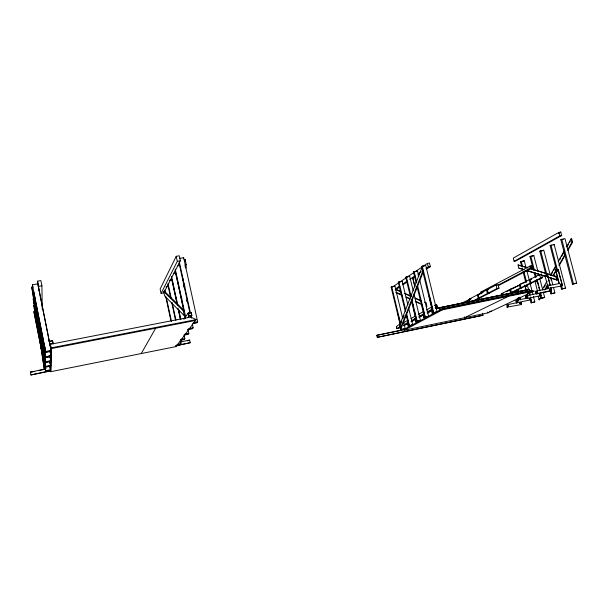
<?xml version="1.0" encoding="UTF-8"?>
<svg xmlns="http://www.w3.org/2000/svg" width="607" height="607" viewBox="0 0 607 607"><rect width="100%" height="100%" fill="white"/><g stroke="black" fill="none" stroke-linecap="round" stroke-linejoin="round"><path stroke-width="0.91" d="M50.335 370.566L45.692 371.492L44.03 362.417M50.343 366.218L45.7 367.144L45.7 366.362L50.684 365.368L49.949 361.681M51.261 361.431L45.715 362.531L38.529 325.709M51.291 356.544L45.722 357.637L45.722 356.757L51.011 355.717L50.093 351.104M51.291 351.347L45.73 352.432L32.421 284.85L37.854 283.871L51.193 350.429L45.737 351.499M51.276 347.955L50.745 371.689L176.053 346.582L196.152 319.601L190.78 317.044L49.865 344.397L51.595 347.773L50.745 371.689M180.476 318.986L180.59 317.104M181.63 300.146L181.743 298.265M182.836 280.373L182.95 278.492M184.998 261.351L185.12 259.47L184.103 259.652M180.416 340.444L180.294 342.31L181.205 342.128L181.387 339.321M183.777 287.096L184.012 283.348M185.074 266.503L185.188 264.629L186.205 264.447L185.12 259.47M184.695 287.847L184.816 285.973M185.962 268.188L186.205 264.447M561.247 284.713L560.663 285.123M550.048 290.07L549.699 289.418M539.35 294.19L539.889 294.79M539.312 294.289L539.593 294.812M539.82 294.827L539.896 294.19L539.282 294.228M540.071 294.554L539.881 294.084M530.139 299.031L529.501 299.365M519.85 303.265L520.396 303.75M547.355 287.339L548.121 287.065L548.045 287.703M547.446 287.194L547.726 287.741M536.808 292.271L537.476 291.929M537.673 292.308L536.892 292.354M526.777 296.861L526.876 297.263M527.46 297.172L527.088 296.626M517.824 301.573L517.096 301.831M508.408 306.065L507.778 305.625M508.006 306.269L507.786 305.67M498.233 285.685L532.271 267.922L531.724 265.813L529.744 266.2L481.01 291.944L481.336 293.219M435.621 308.007C438.36 307.999 437.017 303.227 434.65 305.351M400.43 324.404C395.043 324.957 395.385 331.111 400.354 327.348M400.453 328.531L422.798 271.23L423.489 271.094L401.09 328.402L400.453 328.531L399.649 325.193L421.911 267.634L422.601 267.497M400.628 324.191L401.637 321.573M402.995 318.083L404.004 315.473M560.375 284.577L560.944 284.281L561.118 284.956M529.319 298.894L530.086 298.826L529.592 299.41M520.571 303.523L519.88 303.682M547.468 287.65L548.227 287.49M527.422 297.271L527.362 296.77M526.815 296.762L526.808 297.301L527.43 297.316M517.005 301.436L517.756 301.603M517.809 301.679L517.369 301.975M507.68 305.791L508.408 305.852M556.725 270.585L557.401 270.365M556.847 270.456L556.9 270.972M535.784 280.889L536.429 280.677M516.587 290.252C517.225 291.937 516.906 288.993 516.709 290.806M176.212 256.321L160.134 288.978L161.083 293.393L163.791 292.893L180.378 260.79L179.285 255.775L176.212 256.321L177.305 261.344L161.083 293.393M171.789 280.381L172.085 279.819L169.285 280.335M175.408 273.454L175.719 272.862L173.329 273.302M183.322 258.332L183.671 257.664L179.437 258.423M555.549 269.956L558.212 269.402L562.408 285.472L562.105 285.92L546.732 288.697L546.49 286.14L559.176 283.545L555.625 269.918L559.176 283.545M551.581 290.419L536.603 293.879L551.285 290.867L550.906 287.801M541.133 295.207L540.905 295.609L540.496 292.453M536.671 293.849L536.193 293.598L535.958 291.094L548.417 288.545M525.563 296.284L525.867 295.844L525.563 296.284L526.489 298.576L540.974 295.571M521.216 302.369L521.383 304.532L507.08 307.15L506.868 304.79L517.763 302.536M141.256 353.555L155.673 328.22M531.171 299.767L516.39 302.817L516.17 300.412L528.12 297.969M542.392 289.296L547.013 281.162M550.253 275.464L555.8 265.699M558.114 261.632L564.123 251.055M566.437 246.988L571.058 238.855L571.695 238.733L572.606 242.185L567.902 250.403M543.925 287.543L545.314 285.1M551.793 273.711L552.719 272.088M553.645 270.456L555.033 268.021M559.662 259.879L560.587 258.256M561.513 256.632L564.29 251.746M567.53 246.055L568.456 244.424M569.381 242.8L570.307 241.169M541.072 297.24L539.661 299.706L539.062 299.828L540.473 297.362M544.707 289.971L547.992 284.22M552.696 276.003L555.982 270.244M558.804 265.32L564.92 254.637M567.735 249.705L571.969 242.307L571.058 238.855M545.776 289.023L547.658 285.738M550.959 279.986L551.9 278.34M553.311 275.874L556.133 270.942M559.426 265.191L565.549 254.508M412.714 304.896L413.018 304.448L413.579 308.439M49.865 344.397L49.243 341.263L52.498 340.633L53.128 343.759L52.498 340.633M190.75 317.089L191.842 315.549L191.182 312.506L188.102 313.106L183.845 319.335M191.509 315.245L189.05 315.723L187.692 317.681M180.393 340.929L180.992 343.706L180.347 344.548L176.637 345.292M184.012 335.011L184.809 338.691L184.126 339.579L180.408 340.322M188.049 329.715L188.838 333.38L188.124 334.328L184.422 335.056M192.32 324.1L193.117 327.757L192.358 328.759L187.715 329.677M183.671 257.664L197.654 321.793L196.85 322.856L193.14 323.577M549.623 289.456L550.238 289.311M536.861 292.066L537.385 291.876M537.483 292.627L537.665 292.202M175.947 345.907L190.211 342.72L189.642 340.095L187.464 340.861M526.747 296.8L527.255 296.618M527.491 297.24L526.884 297.369M532.119 267.702L530.541 268.013L498.036 285.199M517.096 290.829L517.27 290.434M526.11 285.525L526.094 286.094M526.565 286.185L526.58 285.624M519.88 303.128L520.51 303.348M547.476 287.05L548.038 286.99M517.103 301.262L517.71 301.284M400.324 325.208L391.143 287.187L391.727 286.792L394.929 286.163L402.813 318.781M405.294 311.285L398.275 282.346L398.882 281.929L402.145 281.291L407.858 304.828M410.552 297.187L405.711 277.293L406.349 276.86L409.664 276.215L413.2 290.692M416.121 282.885L413.466 272.027L417.51 270.919L418.845 276.352M422.002 268.34L421.562 266.526L425.704 265.396L437.086 311.634M393.207 286.557L398.64 282.877M400.195 281.823L413.405 272.884M414.96 271.83L421.956 267.095M423.511 266.041L427.396 263.408L429.475 263.013L430.363 266.617L426.448 269.22M394.929 286.163L391.143 287.187M402.145 281.291L398.275 282.346M409.664 276.215L405.711 277.293M417.51 270.919L413.466 272.027M425.704 265.396L421.562 266.526M556.839 270.411L557.484 270.441M557.469 271.041L556.998 271.139M395.559 288.818L399.452 286.223M402.57 284.144L407.244 281.033M409.672 279.417L415.036 275.844M418.155 273.772L421.273 271.693M425.947 268.582L428.284 267.019L430.363 266.617M395.127 290.002L399.823 286.883M402.957 284.804L406.872 282.209M412.358 278.567L414.702 277.012M417.836 274.933L419.399 273.894M558.835 232.428L513.287 258.119L514.106 261.298L515.897 260.949L561.695 235.531L560.777 232.056L558.835 232.428L559.753 235.903L514.106 261.298M482.542 313.288L483.013 315.162L482.322 315.488L377.258 337.348L376.803 335.421L377.342 335.117L405.028 329.373M558.334 233.437L560.777 232.056M403.685 322.59L407.76 320.321M411.022 318.508L415.097 316.239M418.352 314.426L423.246 311.702M426.501 309.889L432.207 306.717M377.258 337.348L483.013 315.162M435.082 305.845L436.721 304.934L437.26 307.104L435.189 307.529M400.559 326.429L399.96 326.756L400.764 330.087L404.482 329.32M415.59 318.144L414.938 318.508L415.787 321.976L419.483 321.217M431.956 309.138L431.243 309.524L432.131 313.144L435.826 312.393M400.089 326.839L396.826 328.637L396.356 326.672M404.171 324.593L408.253 322.347M411.516 320.549L416.417 317.856M418.86 316.513L423.762 313.811M427.024 312.021L432.738 308.872M403.632 325.549L407.729 323.296M411.015 321.498L415.112 319.252M419.217 316.998L423.314 314.752M427.419 312.499L431.516 310.253M403.814 325.739L407.585 323.668M412.024 321.24L415.165 319.517M418.974 317.438L423.071 315.185M427.814 312.59L431.668 310.481M521.656 266.359L520.48 261.792L524.258 260.782L525.905 267.171M533.492 270.252L529.964 256.602L533.819 255.562L537.825 271.041M545.723 273.901L539.828 251.199L543.773 250.13L550.397 275.578M556.74 270.965L550.109 245.569L554.138 244.477L565.542 288.052L561.475 289.114L560.056 283.666M560.815 239.697L564.95 238.581L576.65 283.059L575.709 283.484L572.484 284.144L560.815 239.697L563.228 239.234M524.258 260.782L520.48 261.792M533.819 255.562L529.964 256.602M553.258 244.955L554.138 244.477M425.052 316.793L421.364 302.893M400.764 330.087L405.226 328.744L403.253 320.595M412.457 325.011L408.746 325.777L407.919 322.37L407.297 322.719L408.116 326.118L412.692 324.737L408.739 308.447M415.787 321.976L420.476 320.557L414.08 294.312M428.17 316.528L424.468 317.286L423.595 313.736L422.92 314.115L423.785 317.658L428.603 316.194L419.733 279.979M432.131 313.144L438.929 311.254M532.4 290.852L440.993 309.532L403.959 329.426L404.163 330.261L442.412 309.813L534.061 291.064L530.693 290.624L439.536 309.244L439.772 310.192M460.842 303.553L469.841 299.228M469.924 301.611L469.302 299.107L477.368 294.865L479.295 294.471L477.671 295.321M478.969 297.878L487.398 293.515L489.363 293.12L480.903 297.483L478.969 297.878L478.119 294.471L486.526 290.047L488.483 289.653M487.307 289.638L496.078 285.024L498.074 284.622L498.977 288.166L490.145 292.718L488.18 293.113L487.307 289.638L488.612 289.372M468.141 300.321L470.471 299.099M480.046 294.076L483.111 292.468M472.565 301.193L478.225 298.265L480.145 297.87L474.469 300.799M488.18 293.113L496.974 288.568L498.977 288.166M501.777 295.351L501.367 293.727L509.774 289.524L510.616 292.817L508.089 294.061M511.398 292.43L520.176 288.105L522.058 287.726L513.256 292.05L511.398 292.43L510.555 289.129L520.571 284.493M520.988 287.703L530.131 283.203L532.051 282.809L522.877 287.323L520.988 287.703L520.123 284.342L529.251 279.774L531.171 279.387M530.093 279.349L539.608 274.584L541.565 274.189L542.468 277.687L532.9 282.392L530.981 282.779L530.093 279.349L531.375 279.091M506.564 291.671L510.783 289.569M520.396 284.766L512.414 288.75L510.555 289.129M525.343 282.293L520.123 284.342M539.175 275.381L541.565 274.189M557.795 269.121L562.408 285.472M530.981 282.779L540.518 278.082L542.468 277.687M547.491 274.683L550.147 285.214L547.491 274.683L544.874 275.229L548.113 287.688M509.933 293.682L512.467 292.437L510.616 292.817M529.6 291.087L529.145 289.327L435.864 308.584M404.163 330.261L487.967 312.855L534.061 291.064M515.882 300.837L516.785 303.083M535.655 291.535L536.193 293.598M546.186 286.587L546.801 288.659M507.08 307.15L507.528 307.385M526.087 298.303L525.639 296.246M521.663 304.115L521.155 302.4M529.865 298.287L531.042 302.847L534.843 301.869L533.432 296.391M539.608 293.902L540.776 298.454L544.661 297.445L543.25 291.982M549.737 289.334L550.913 293.879L554.889 292.847L553.47 287.392M561.475 289.114L565.542 288.052M572.484 284.144L576.65 283.059M534.843 301.869L531.042 302.847M544.661 297.445L540.776 298.454M554.889 292.847L550.913 293.879M519.956 303.068L520.472 303.136M537.476 292.657L537.005 292.65M546.679 276.344L546.209 276.337M402.896 329.077L404.732 328.698M400.764 327.264L401.364 329.768L405.051 329.002M489.72 311.437L491.564 311.057M376.803 335.421L399.838 330.64M423.785 317.658L427.48 316.9M517.134 298.469L518.985 298.083M417.017 321.141L418.868 320.739M420.143 320.86L416.44 321.627L411.432 300.799M399.649 325.193L400.286 325.064M538.826 296.497L538.234 296.618L539.062 299.828M396.902 328.44L398.708 328.243M408.116 326.118L411.827 325.352M436.403 308.257L529.145 289.327M436.046 308.682L526.937 290.138L527.316 291.61M427.298 312.984L429.149 312.605M436.547 312.006L432.844 312.764L422.669 271.056M528.196 293.234L530.048 292.855M527.331 293.644L529.183 293.264M525.799 295.882L537.218 293.515M427.912 316.558L424.521 317.256L417.001 286.504M517.968 298.075L519.82 297.696M478.119 294.471L479.401 294.205M426.258 306.626L426.933 306.489L426.068 302.939L424.376 302.172M547.681 277.3L557.317 280.024L556.429 276.61L531.231 268.764M434.999 305.48L436.653 305.146M469.302 299.107L471.199 298.72M435.424 307.218L437.078 306.884M501.367 293.727L503.188 293.363M425.386 303.075L426.068 302.939M529.721 268.605L556.429 276.61M180.901 339.465L184.809 338.691M180.59 339.89L184.482 339.116M34.106 371.469L30.388 372.212L46.094 368.73M181.311 341.756L189.642 340.095M38.749 370.543L43.401 369.617M44.357 369.443L45.32 369.253L33.863 292.088L32.778 292.286L44.357 369.443L31.746 287.111L32.831 286.914M45.692 370.756L50.533 369.792L49.797 366.089M177.343 344.435L180.992 343.706M176.956 344.882L180.681 344.108M50.343 370.71L30.927 374.944L50.449 371.036M176.318 345.497L190.211 342.72M524.258 269.872L518.856 268.157L518.037 264.963L527.635 267.641M45.715 361.704L50.844 360.687L50.108 356.999M184.832 334.176L188.838 333.38M518.856 268.157L522.164 268.893M51.276 361.036L45.715 362.136L40.016 333.562M184.498 334.632L188.496 333.835M531.724 265.813L532.271 267.922L530.29 268.317L529.744 266.2L531.686 266.01M193.405 322.62L197.654 321.793M51.307 350.892L45.73 351.984L34.113 293.78M193.026 323.129L197.267 322.302M48.537 356.097L51.322 355.55M188.989 328.569L193.117 327.757M51.307 356.119L45.722 357.22L35.578 305.966M188.071 329.199L192.753 328.243M163.685 291.504L183.253 310.837L184.247 310.647L164.596 291.337L163.685 291.504L164.641 295.95L184.316 315.731L185.302 315.534M550.109 245.569L551.68 245.258M571.969 242.307L572.606 242.185M50.131 343.964L52.741 343.456M539.828 251.199L542.931 250.592M51.595 347.773L196.152 319.601M195.515 320.45L51.572 348.532L50.131 345.702M191.182 312.506L191.842 315.549L188.762 316.148L188.102 313.106L190.985 312.81M49.63 341.46L52.24 340.952M559.753 235.903L561.695 235.531M165.916 286.914L168.64 286.405M33.567 305.898L33.537 305.374L35.191 305.071M177.934 265.783L179.581 265.487M38.734 290.078L38.628 286.352L41.906 285.76L40.866 280.563L37.588 281.155L37.68 283.917M177.305 261.344L180.378 260.79M525.928 290.009L526.937 290.138M506.906 296.057L508.507 296.292L464.56 317.711L464.355 316.892M439.536 309.244L442.412 309.813M549.874 290.085L550.443 289.683L550.071 289.296M560.845 285.108L560.451 284.766M536.338 280.624C534.873 280.806 536.975 282.043 536.436 280.783M518.037 264.963L527.923 268.044M526.671 270.32L540.192 274.607M541.99 275.176L545.602 276.314M548.303 277.171L557.317 280.024M526.064 270.441L539.57 274.728M541.376 275.297L544.972 276.443M395.62 289.076L400.688 291.39M404.922 293.318L410.84 296.011M415.074 297.938L420.992 300.632M395.825 289.592L400.893 291.906M404.27 293.447L411.03 296.527M415.249 298.454L421.167 301.148M397.266 292.779L400.658 294.349M406.591 297.089L409.983 298.652M415.916 301.398L419.308 302.961M395.779 292.513L402.555 295.647M405.939 297.218L410.173 299.175M415.249 301.527L421.175 304.274M529.941 298.667L529.418 298.727L529.57 299.334M517.339 301.922L517.058 301.504M526.572 285.518L526.034 286.003M526.102 286.2L526.641 285.715M556.9 271.086L557.583 270.646L550.981 245.091M408.959 325.003L409.368 325.276L408.906 325.033L406.508 314.881M535.875 281.291L536.603 280.942M546.626 275.661L546.604 276.382L546.095 275.912M481.01 291.944L481.541 293.667M48.712 340.095L49.334 341.847M561.733 239.196L573.425 283.719M561.665 285.98L562.378 288.704M555.792 276.739L556.687 280.153M550.868 277.399L552.757 284.668M550.83 287.832L551.513 290.457M540.67 250.737L546.816 274.387M550.595 288.94L551.778 293.492M539.608 274.584L540.518 278.082M538.538 273.772L539.008 275.593M539.949 279.235L542.779 290.161M537.21 279.744L539.957 290.67M530.768 256.162L534.304 269.827M535.01 272.566L536.193 277.118M536.899 279.85L538.31 285.32M538.781 287.141L539.722 290.791M540.427 293.522L541.611 298.083M534.198 272.975L535.374 277.528M536.08 280.259L536.55 282.073M534.942 281.124L537.802 292.498M530.101 266.321L530.541 268.013M526.846 270.821L530.131 283.203M530.139 283.606L532.961 294.562M521.261 261.367L522.673 266.852M523.849 271.42L526.664 282.384M527.134 284.213L528.651 289.979M529.403 292.612L530.025 295.313M530.427 297.005L531.838 302.491M522.126 268.18L522.597 270.001M523.067 271.83L525.647 281.868M525.123 286.018L526.307 290.601M527.248 294.266L527.718 296.102M524.827 285.138L526.239 290.639M527.179 294.304L527.885 297.051M519.311 284.744L520.176 288.105M520.548 299.752L519.88 297.134L520.48 299.782M516.147 292.468L515.684 290.67L516.079 292.498M517.756 298.758L518.211 300.556M517.688 298.788L518.15 300.586M496.078 285.024L496.974 288.568M486.526 290.047L487.398 293.515M487.762 312.036L487.967 312.855M477.368 294.865L478.225 298.265M468.581 299.479L469.211 301.983M427.396 263.408L428.284 267.019M422.252 266.056L433.618 312.347M431.782 306.672L429.195 296.155L433.011 311.968L432.207 308.424M421.911 267.634L422.798 271.23M414.126 271.579L416.789 282.452M417.449 285.169L425.204 316.892M414.862 286.026L412.601 277.467L414.907 286.914M406.349 276.86L411.197 296.785M411.857 299.501L417.146 321.24M414.065 310.185L416.007 318.167L414.012 310.215M398.882 281.929L405.696 310.01M406.356 312.726L409.429 325.413M406.166 314.896L408.799 325.754M391.727 286.792L400.703 323.971M401.364 326.695L402.024 329.411M398.093 314.57L400.218 323.622M400.977 327.924L401.417 329.738M377.342 335.117L377.804 337.052M179.391 262.247L190.363 312.696M191.159 316.368L191.562 318.205M179.05 262.907L189.991 313.235M186.592 299.919L186.994 301.747M188.519 313.288L189.05 315.723M175.241 269.129L185.583 316.816M175.924 273.78L183.868 310.458M184.862 315.041L185.461 317.795M175.12 270.669L183.845 310.921M184.839 315.488L185.431 318.235M183.253 310.837L184.316 315.731M171.523 276.488L177.676 304.957M178.67 309.547L180.856 319.646M172.282 280.738L174.467 290.859M174.862 292.695L176.849 301.899M178.443 309.251L180.628 319.373M171.417 277.998L176.963 303.644M177.95 308.219L180.332 319.214M168.01 283.446L171.189 298.181M172.183 302.787L175.954 320.284M167.927 284.918L170.696 297.779M171.69 302.377L175.453 319.836M164.694 290.025L165.089 291.876M166.288 297.422L171.462 321.482M165.612 296.087L170.977 321.02M175.81 345.459L176.053 346.582M50.973 347.363L51.254 348.737M37.588 281.155L38.628 286.352M38.059 285.419L51.178 350.884M50.639 348.729L51.163 351.332M50.078 351.544L50.988 356.567M50.009 356.992L50.669 360.27M49.751 361.142L50.677 365.748L45.7 366.765L41.648 346.036M49.706 361.355L50.662 366.127M49.592 365.497L50.525 370.149L45.692 371.143L45.138 368.335M32.824 287.316L32.421 284.85M45.73 352.432L44.69 346.756M31.746 287.111L32.778 292.286M33.4 295.457L33.764 297.301M45.722 357.637L44.713 352.143M44.948 355.588L45.305 357.432M36.132 313.705L33.188 298.94L36.154 314.221M45.715 362.531L44.728 357.212M33.537 305.374L39.083 333.554M40.912 342.34L41.276 344.184M45.7 367.144L44.751 361.984M40.889 346.665L33.871 311.452L41.64 350.77M41.261 348.517L41.633 350.368M45.138 368.707L45.692 371.492M30.35 371.871L30.927 374.944M34.5 298.151L35.198 302.825M35.479 304.699L35.896 307.506M37.429 317.802L37.71 319.677M37.983 321.543L38.264 323.417M38.544 325.291L38.825 327.165M40.358 337.454L41.329 344.01M43.423 358.047L44.258 363.661M32.816 292.111L32.846 292.695M37.854 283.871L37.869 284.493M41.906 285.76L42.247 309.092M518.537 291.899L517.862 289.281L518.469 291.929"/></g></svg>
